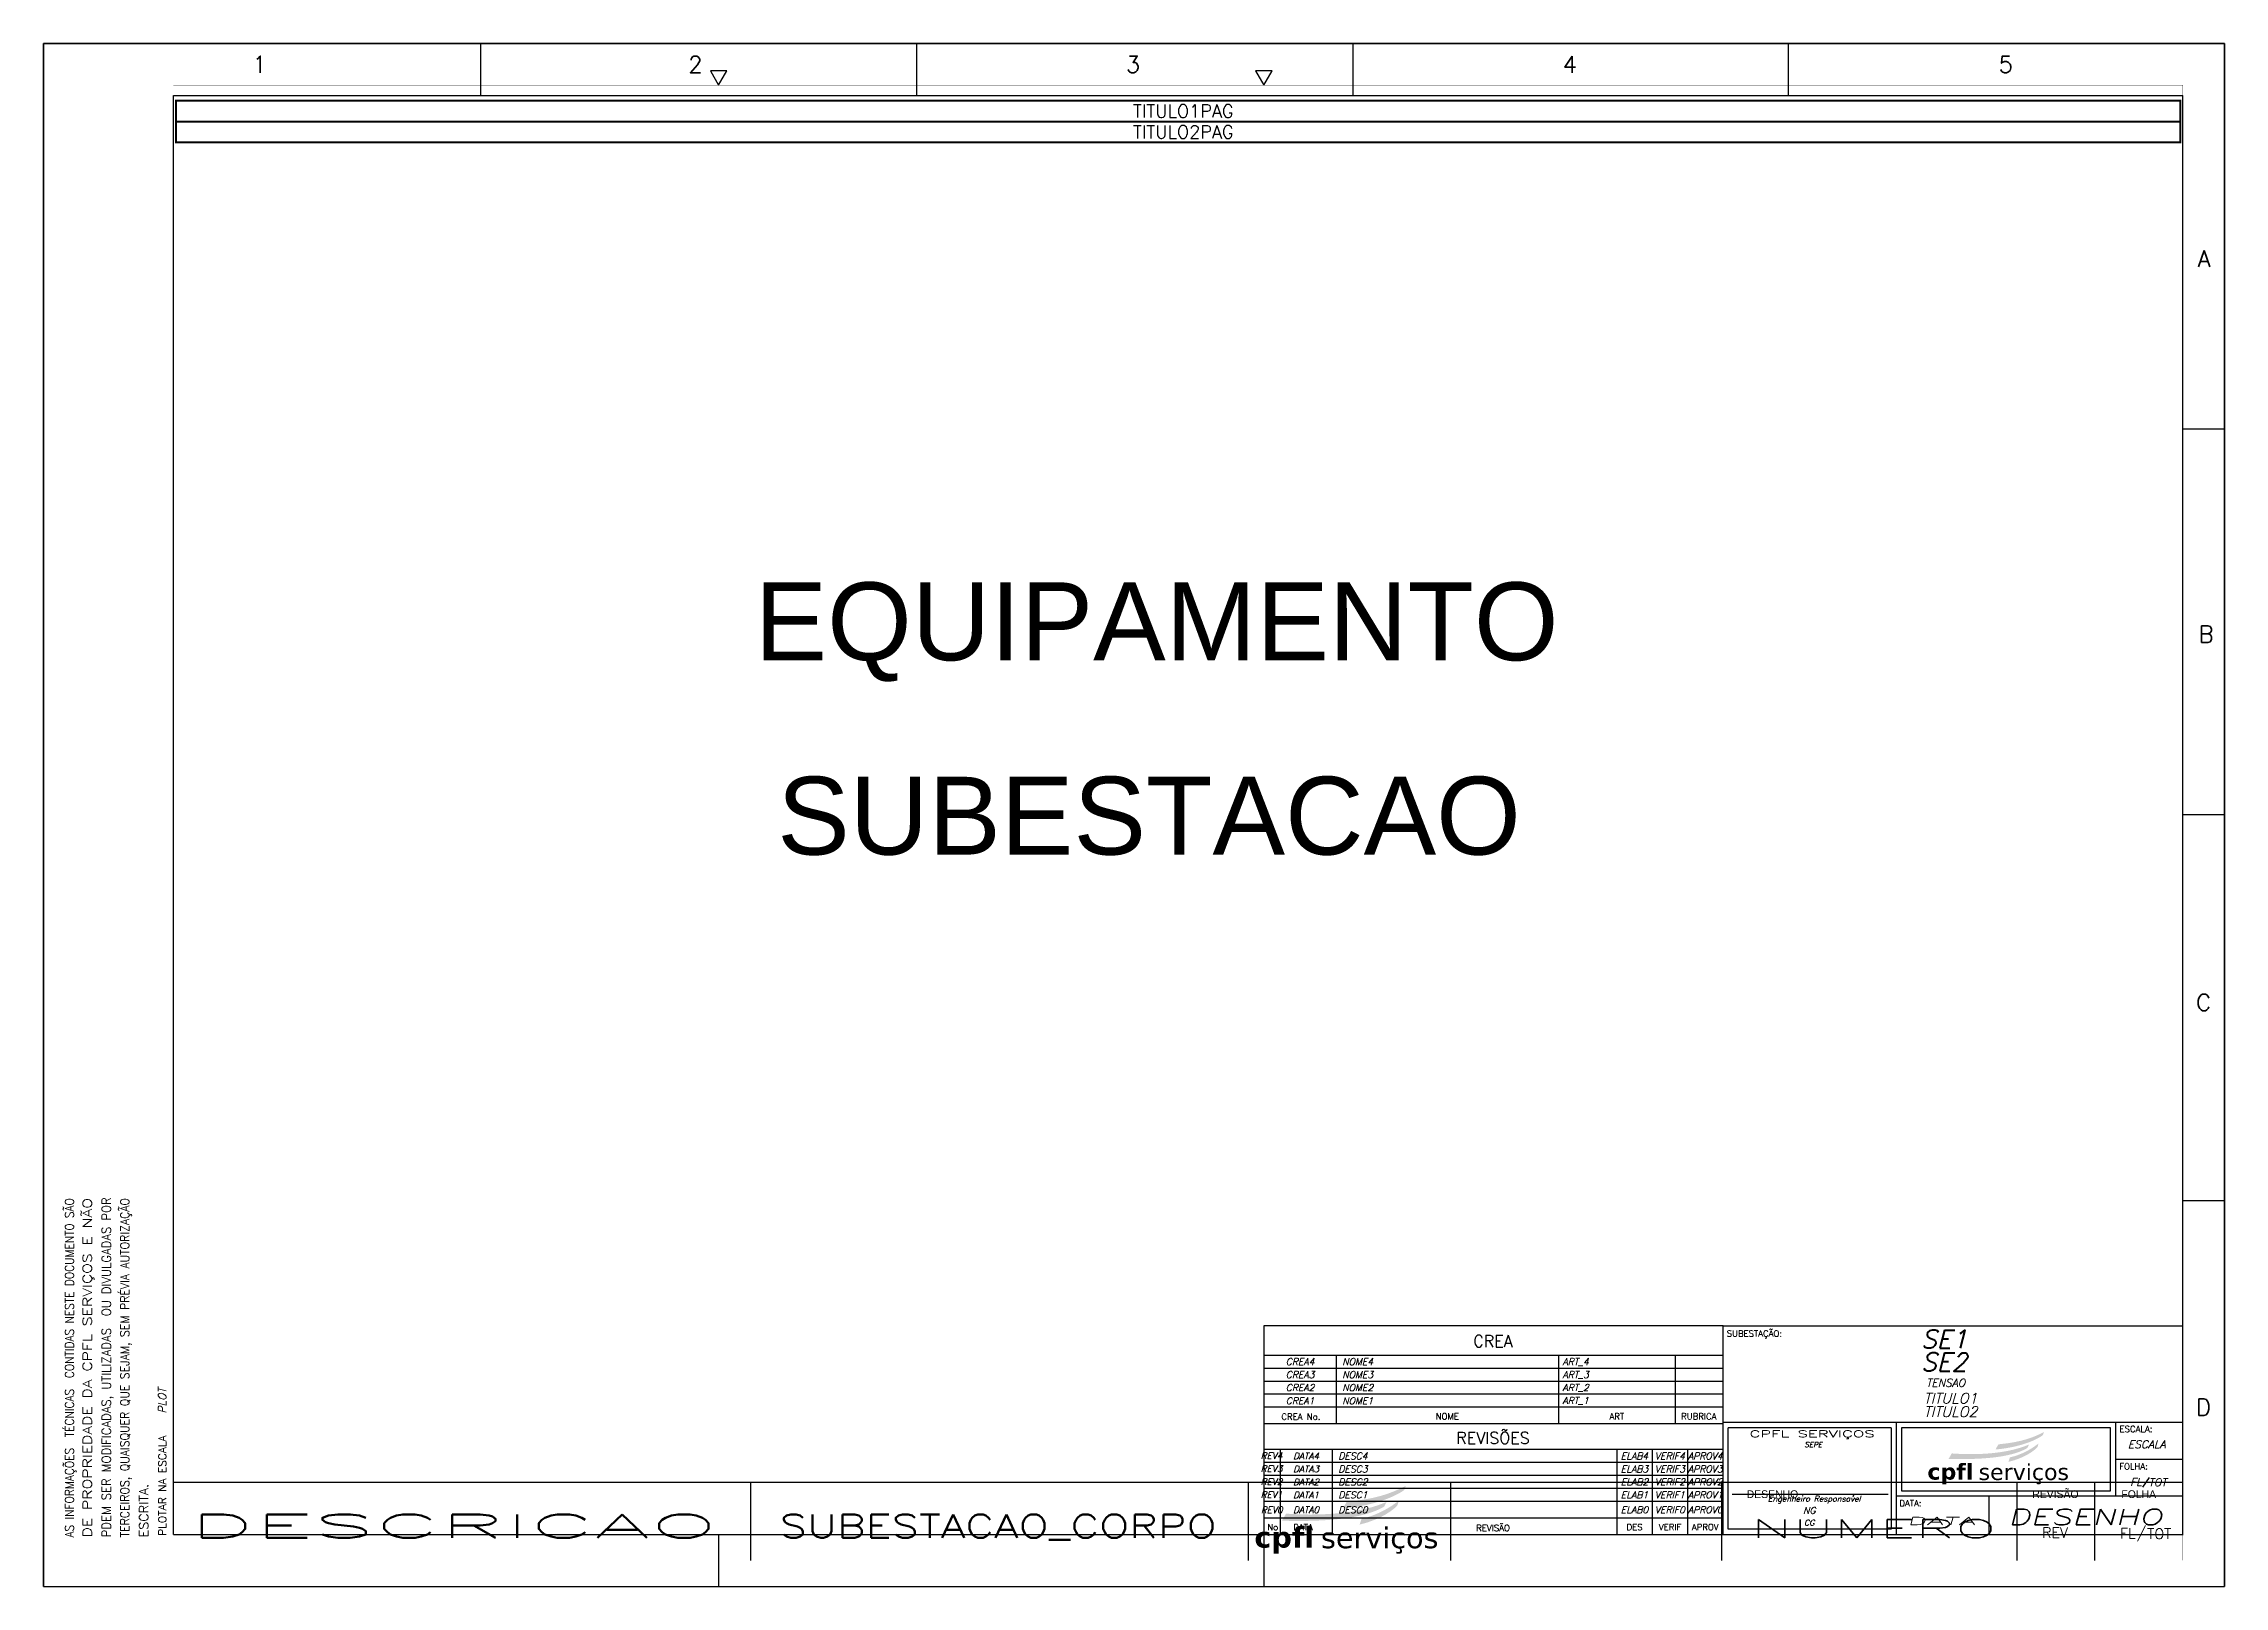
# Model space of a CAD drawing. Header units: millimetres. Extents: x 905 to 1325, y 838 to 1135.
import ezdxf
from ezdxf.enums import TextEntityAlignment as Align

# ---------------------------------------------------------------- set-up
doc = ezdxf.new("R2010")
doc.units = ezdxf.units.MM
doc.layers.add('-1', color=4, linetype='Continuous')
doc.layers.add('1', color=7, linetype='Continuous')
doc.styles.add('arial', font='arial.ttf')
doc.styles.add('ROMANS', font='romans.shx', dxfattribs={"oblique": 15})
doc.styles.add('verdana', font='verdana.ttf')
doc.styles.add('VERDANA NEGRITO', font='verdanab.ttf')

msp = doc.modelspace()

# ---------------------------------------------------------------- hatches: boundary and pattern name
at = {"layer": '-1', "true_color": 0x83b719}
h = msp.add_hatch(color=62, dxfattribs=at)
edge = h.paths.add_edge_path()
edge.add_spline(control_points=[(1156.21, 854.1), (1162.58, 854.7), (1165.23, 856), (1167.6, 857.16), (1167.6, 857.16), (1167.54, 857.01), (1167.31, 856.39), (1166.79, 855.94), (1163.03, 853.47), (1155.47, 852.8), (1155.47, 852.8), (1156.21, 854.1), (1156.21, 854.1)], knot_values=[0, 0, 0, 0, 1, 1, 1, 2, 2, 2, 3, 3, 3, 4, 4, 4, 4], degree=3, periodic=0)
at = {"layer": '-1', "true_color": 0xe32118}
h = msp.add_hatch(color=22, dxfattribs=at)
edge = h.paths.add_edge_path()
edge.add_spline(control_points=[(1144.53, 851.81), (1144.53, 851.81), (1143.73, 850.45), (1143.73, 850.45), (1156.62, 850.09), (1161.18, 851.87), (1163.41, 853.15), (1163.52, 853.33), (1163.78, 853.86), (1163.87, 854.05), (1159.35, 852.09), (1152.59, 851.25), (1144.53, 851.81)], knot_values=[0, 0, 0, 0, 1, 1, 1, 2, 2, 2, 3, 3, 3, 4, 4, 4, 4], degree=3, periodic=0)
at = {"layer": '-1', "true_color": 0xf39800}
h = msp.add_hatch(color=30, dxfattribs=at)
edge = h.paths.add_edge_path()
edge.add_spline(control_points=[(1166.27, 854.3), (1162.57, 851.41), (1159.09, 850.84), (1159.09, 850.84), (1159.09, 850.84), (1158.69, 849.69), (1158.69, 849.69), (1163.2, 850.79), (1165.31, 852.71), (1165.96, 853.36), (1166.13, 853.9), (1166.27, 854.3), (1166.27, 854.3), (1166.27, 854.3), (1166.08, 853.75), (1166.27, 854.3)], knot_values=[0, 0, 0, 0, 1, 1, 1, 2, 2, 2, 3, 3, 3, 4, 4, 4, 5, 5, 5, 5], degree=3, periodic=0)
at = {"layer": '1', "true_color": 0x83b719}
h = msp.add_hatch(color=62, dxfattribs=at)
edge = h.paths.add_edge_path()
edge.add_spline(control_points=[(1281.73, 865.15), (1286.63, 865.62), (1288.67, 866.62), (1290.49, 867.51), (1290.49, 867.51), (1290.45, 867.39), (1290.27, 866.92), (1289.87, 866.58), (1286.98, 864.67), (1281.16, 864.16), (1281.16, 864.16), (1281.73, 865.15), (1281.73, 865.15)], knot_values=[0, 0, 0, 0, 1, 1, 1, 2, 2, 2, 3, 3, 3, 4, 4, 4, 4], degree=3, periodic=0)
at = {"layer": '1', "true_color": 0xf39800}
h = msp.add_hatch(color=30, dxfattribs=at)
edge = h.paths.add_edge_path()
edge.add_spline(control_points=[(1289.46, 865.31), (1286.62, 863.09), (1283.94, 862.65), (1283.94, 862.65), (1283.94, 862.65), (1283.64, 861.77), (1283.64, 861.77), (1287.11, 862.61), (1288.73, 864.09), (1289.23, 864.59), (1289.36, 865), (1289.46, 865.31), (1289.46, 865.31), (1289.46, 865.31), (1289.32, 864.88), (1289.46, 865.31)], knot_values=[0, 0, 0, 0, 1, 1, 1, 2, 2, 2, 3, 3, 3, 4, 4, 4, 5, 5, 5, 5], degree=3, periodic=0)
at = {"layer": '1', "true_color": 0xe32118}
h = msp.add_hatch(color=22, dxfattribs=at)
edge = h.paths.add_edge_path()
edge.add_spline(control_points=[(1272.74, 863.4), (1272.74, 863.4), (1272.13, 862.35), (1272.13, 862.35), (1282.05, 862.08), (1285.55, 863.44), (1287.27, 864.43), (1287.35, 864.56), (1287.55, 864.97), (1287.62, 865.12), (1284.14, 863.61), (1278.94, 862.96), (1272.74, 863.4)], knot_values=[0, 0, 0, 0, 1, 1, 1, 2, 2, 2, 3, 3, 3, 4, 4, 4, 4], degree=3, periodic=0)

# ---------------------------------------------------------------- linework, layer by layer
at = {"layer": '-1', "color": 1}
for p, q in [((989.38, 1134.81), (989.38, 1126.81)), ((1073.38, 1134.81), (1073.38, 1126.81)), ((1157.38, 1134.81), (1157.38, 1126.81)), ((1241.24, 1134.81), (1241.24, 1126.81)), ((1325.24, 1060.56), (1317.24, 1060.56)), ((1325.24, 986.31), (1317.24, 986.31)), ((1325.24, 912.06), (1317.24, 912.06))]:
    msp.add_line(p, q, dxfattribs=at)
at = {"layer": '-1', "color": 3, "linetype": 'Continuous'}
for p, q in [((1317.24, 857.81), (930.24, 857.81)), ((1041.38, 857.81), (1041.38, 842.81)), ((1137.21, 857.81), (1137.21, 842.81)), ((1176.21, 857.81), (1176.21, 842.81)), ((1228.36, 857.81), (1228.36, 842.81)), ((1285.24, 857.81), (1285.24, 842.81)), ((1300.24, 857.81), (1300.24, 842.81))]:
    msp.add_line(p, q, dxfattribs=at)
at = {"layer": '-1', "color": 1, "linetype": 'Continuous'}
msp.add_lwpolyline([(905.24, 837.81), (1325.24, 837.81), (1325.24, 1134.81), (905.24, 1134.81)], close=True, dxfattribs=at)
at = {"layer": '-1', "color": 6, "linetype": 'Continuous', "const_width": 0.005}
msp.add_lwpolyline([(930.24, 842.81), (1317.24, 842.81), (1317.24, 1126.81), (930.24, 1126.81)], close=True, dxfattribs=at)
at = {"layer": '-1', "color": 1}
for points in [[(1035.24, 1126.81), (1036.83, 1129.56), (1033.66, 1129.56)], [(1140.24, 1126.81), (1141.83, 1129.56), (1138.66, 1129.56)]]:
    msp.add_lwpolyline(points, close=True, dxfattribs=at)
at = {"layer": '-1', "color": 7, "linetype": 'Continuous', "const_width": 0.4, "flags": 128}
msp.add_lwpolyline([(930.74, 1115.81), (930.74, 1123.81), (1316.74, 1123.81), (1316.74, 1115.81)], close=True, dxfattribs=at)
msp.add_lwpolyline([(930.74, 1119.81), (1316.74, 1119.81)], dxfattribs=at)
at = {"layer": '-1', "color": 142, "lineweight": 0, "true_color": 0x0097d1}
for points in [[(1159.15, 850.95), (1159.15, 850.95), (1159.13, 850.89), (1159.13, 850.89)], [(1159.21, 850.92), (1159.21, 850.92), (1159.15, 850.95), (1159.15, 850.95)]]:
    msp.add_open_spline(points, degree=3, dxfattribs=at)
at = {"layer": '1', "color": 1}
for p, q in [((905.24, 837.81), (905.24, 1134.81)), ((905.24, 1134.81), (1325.24, 1134.81)), ((989.38, 1134.81), (989.38, 1124.81)), ((1073.38, 1134.81), (1073.38, 1124.81)), ((1157.38, 1134.81), (1157.38, 1124.81)), ((1241.24, 1134.81), (1241.24, 1124.81)), ((1325.24, 1134.81), (1325.24, 837.81)), ((1325.24, 1060.56), (1317.24, 1060.56)), ((1325.24, 986.31), (1317.24, 986.31)), ((1325.24, 912.06), (1317.24, 912.06)), ((1228.68, 879.78), (1140.24, 879.78)), ((1228.68, 877.28), (1140.24, 877.28)), ((1228.68, 874.78), (1140.24, 874.78)), ((1228.68, 872.28), (1140.24, 872.28)), ((1261.04, 868.36), (1229.68, 868.36)), ((1229.68, 848.81), (1229.68, 868.36)), ((1261.04, 868.36), (1261.04, 848.81)), ((1303.32, 868.36), (1263.04, 868.36)), ((1263.04, 868.36), (1263.04, 856.22)), ((1303.32, 856.22), (1303.32, 868.36)), ((1228.68, 861.63), (1140.24, 861.63)), ((1228.68, 859.13), (1140.24, 859.13)), ((1228.68, 856.63), (1140.24, 856.63)), ((1228.68, 854.13), (1140.24, 854.13)), ((1230.46, 855.57), (1260.47, 855.57))]:
    msp.add_line(p, q, dxfattribs=at)
at = {"layer": '1', "color": 6}
for p, q in [((930.24, 847.81), (930.24, 1124.81)), ((930.24, 1124.81), (1317.24, 1124.81)), ((1317.24, 847.81), (1317.24, 1124.81)), ((1228.68, 887.94), (1140.24, 887.94)), ((1228.68, 887.94), (1317.24, 887.94)), ((1228.68, 847.81), (1228.68, 887.94)), ((1228.68, 882.28), (1140.24, 882.28)), ((1228.68, 869.13), (1140.24, 869.13)), ((1317.24, 869.36), (1228.68, 869.36)), ((1262.04, 869.36), (1262.04, 847.81)), ((1304.32, 855.22), (1304.32, 869.36)), ((1228.68, 864.13), (1140.24, 864.13)), ((1304.32, 862.29), (1317.24, 862.29)), ((1279.95, 847.84), (1279.95, 855.25)), ((930.24, 847.81), (1317.28, 847.81))]:
    msp.add_line(p, q, dxfattribs=at)
at = {"layer": '1', "color": 7}
msp.add_line((1309.52, 856.88), (1310.8, 858.74), dxfattribs=at)
at = {"layer": '1', "color": 3}
msp.add_line((1228.68, 850.97), (1140.24, 850.97), dxfattribs=at)
at = {"layer": '1', "color": 6}
for points in [[(1140.24, 887.94), (1140.24, 847.81)], [(1262.04, 855.22), (1317.24, 855.22)]]:
    msp.add_lwpolyline(points, dxfattribs=at)
at = {"layer": '1', "color": 1}
for points in [[(1154.17, 882.28), (1154.17, 869.13)], [(1196.99, 882.28), (1196.99, 869.11)], [(1219.49, 882.28), (1219.49, 869.11)], [(1143.42, 864.13), (1143.42, 847.81)], [(1153.42, 864.13), (1153.42, 847.81)], [(1208.21, 864.13), (1208.21, 847.81)], [(1215.03, 864.13), (1215.03, 847.81)], [(1221.85, 864.13), (1221.85, 847.81)], [(1263.04, 856.22), (1303.32, 856.22)], [(1261.04, 848.81), (1229.68, 848.81)], [(1035.24, 847.81), (1035.24, 837.81)], [(1140.24, 847.81), (1140.24, 837.81)], [(905.24, 837.81), (1325.24, 837.81)]]:
    msp.add_lwpolyline(points, dxfattribs=at)

# ---------------------------------------------------------------- texts
at = {"layer": '-1', "color": 1, "style": 'ROMANS'}
for s, p in [('1', (945.47, 1130.81)), ('2', (1029.4, 1130.81)), ('3', (1113.69, 1130.81)), ('4', (1197.83, 1130.81)), ('5', (1281.77, 1130.81))]:
    msp.add_text(s, height=3.2, dxfattribs=at).set_placement(p, align=Align.MIDDLE_LEFT)
for s, p in [('A', (1320.12, 1091.81)), ('B', (1320.29, 1019.52)), ('C', (1319.8, 948.63)), ('D', (1319.8, 870.71))]:
    msp.add_text(s, height=3.2, dxfattribs=at).set_placement(p)
at = {"layer": '-1', "color": 1, "linetype": 'Continuous'}
for s, p in [('DESENHO', (1233.24, 856.31)), ('REVISÃO', (1288.24, 856.31))]:
    msp.add_text(s, height=1.5, dxfattribs=at).set_placement(p, align=Align.TOP_LEFT)
msp.add_text('FOLHA', height=1.5, dxfattribs=at).set_placement((1308.74, 856.31), align=Align.TOP_CENTER)
at = {"layer": '-1', "color": 142, "ltscale": 0.3, "true_color": 0x0097d1}
for s, style, p in [('cpfl', 'VERDANA NEGRITO', (1138.43, 845.27)), ('serviços', 'verdana', (1151.25, 845.15))]:
    msp.add_text(s, height=4.024, dxfattribs=dict(at, style=style)).set_placement(p)
at = {"layer": '-1', "style": 'ROMANS'}
msp.add_text('/', height=2, dxfattribs=at).set_placement((1308.36, 847.17))
at = {"layer": '-1', "color": 7, "linetype": 'Continuous', "style": 'ROMANS'}
for tag, p in [('TITULO1PAG', (1124.74, 1121.81)), ('TITULO2PAG', (1124.74, 1117.81))]:
    msp.add_attdef(tag, text='', height=2.5, dxfattribs=at).set_placement(p, align=Align.MIDDLE_CENTER)
at = {"layer": '-1', "style": 'ROMANS', "flags": 4}
for tag, width, p, p2 in [('DESCRICAO', 2.82631, (933.36, 847.17), (1035.11, 847.17)), ('SUBESTACAO_CORPO', 1.208026, (1047.02, 847.17), (1131.16, 847.17))]:
    msp.add_attdef(tag, text='', height=4.5, dxfattribs=dict(at, width=width)).set_placement(p, p2, align=Align.FIT)
at = {"layer": '-1', "color": 4, "style": 'ROMANS', "width": 2.235708, "flags": 4}
msp.add_attdef('NUMERO', text='', height=3.5, dxfattribs=at).set_placement((1234.06, 847.17), (1281.38, 847.17), align=Align.FIT)
at = {"layer": '-1', "style": 'ROMANS', "flags": 4}
msp.add_attdef('REV', text='', height=2, dxfattribs=at).set_placement((1292.63, 847.17), align=Align.CENTER)
at = {"layer": '-1', "style": 'ROMANS'}
msp.add_attdef('FL', text='0001', height=2, dxfattribs=at).set_placement((1308.13, 848.02), align=Align.MIDDLE_RIGHT)
msp.add_attdef('TOT', text='0001', height=2, dxfattribs=at).set_placement((1310.38, 847.93), align=Align.MIDDLE_LEFT)
at = {"layer": '1', "color": 1, "style": 'ROMANS'}
for s, p in [('A', (1320.12, 1091.81)), ('B', (1320.29, 1019.52)), ('C', (1319.8, 948.63)), ('D', (1319.8, 870.71))]:
    msp.add_text(s, height=3.2, dxfattribs=at).set_placement(p)
at = {"layer": '1', "color": 7, "style": 'ROMANS'}
for s, width, p, p2 in [('AS INFORMAÇÕES  TÉCNICAS  CONTIDAS NESTE DOCUMENTO SÃO', 0.758884, (911.08, 847.24), (911.08, 912.57)), ('DE PROPRIEDADE DA CPFL SERVIÇOS E NÃO', 1.111485, (914.5, 847.24), (914.5, 912.57)), ('PDEM SER MODIFICADAS, UTILIZADAS  OU DIVULGADAS POR', 0.838426, (918.18, 847.24), (918.18, 912.72)), ('TERCEIROS, QUAISQUER QUE SEJAM, SEM PRÉVIA AUTORIZAÇÃO', 0.787211, (921.73, 847.24), (921.73, 912.57)), ('ESCRITA.', 0.977814, (925.38, 847.24), (925.38, 857.52))]:
    msp.add_text(s, height=1.712, rotation=90, dxfattribs=dict(at, width=width)).set_placement(p, p2, align=Align.FIT)
at = {"layer": '1', "color": 3, "style": 'ROMANS'}
for s, p in [('SUBESTAÇÃO:', (1229.4, 885.88)), ('DATA:', (1262.66, 853.22))]:
    msp.add_text(s, height=1.2, dxfattribs=at).set_placement(p)
at = {"layer": '1', "color": 6, "style": 'ROMANS'}
for s, p in [('CREA', (1184.39, 883.89)), ('REVISÕES', (1184.39, 865.26))]:
    msp.add_text(s, height=2.25, dxfattribs=at).set_placement(p, align=Align.CENTER)
at = {"layer": '1', "color": 3, "style": 'ROMANS'}
for s, p in [('CREA No.', (1147.39, 870.47)), ('NOME', (1175.58, 870.53)), ('ART', (1208.24, 870.53)), ('No', (1141.97, 849.21)), ('DATA', (1147.8, 849.21)), ('REVISÃO', (1184.39, 849.21))]:
    msp.add_text(s, height=1.2, dxfattribs=at).set_placement(p, align=Align.MIDDLE)
for s, p in [('RUBRICA', (1224.02, 869.93)), ('ESCALA:', (1308.22, 867.51)), ('FOLHA:', (1307.75, 860.3)), ('DES', (1211.65, 848.61)), ('VERIF', (1218.49, 848.61)), ('APROV', (1225.26, 848.61))]:
    msp.add_text(s, height=1.2, dxfattribs=at).set_placement(p, align=Align.CENTER)
msp.add_text('PLOTAR NA ESCALA', height=1.5, rotation=90, dxfattribs=at).set_placement((928.84, 847.56))
at = {"layer": '1', "color": 3, "style": 'ROMANS', "width": 1.658982}
msp.add_text('CPFL SERVIÇOS', height=1.25, dxfattribs=at).set_placement((1233.78, 866.54), (1257.88, 866.54), align=Align.FIT)
at = {"layer": '1', "color": 3, "style": 'ROMANS', "oblique": 15}
for s, height, p in [('SEPE', 1, (1246.06, 864.6)), ('Engenheiro Responsavel', 1.1, (1246.26, 854.13))]:
    msp.add_text(s, height=height, dxfattribs=at).set_placement(p, align=Align.CENTER)
at = {"layer": '1', "color": 142, "ltscale": 0.3, "true_color": 0x0097d1}
for s, style, p in [('cpfl', 'VERDANA NEGRITO', (1268.05, 858.36)), ('serviços', 'verdana', (1277.91, 858.28))]:
    msp.add_text(s, height=3.095, dxfattribs=dict(at, style=style)).set_placement(p)
at = {"layer": '1', "color": 3, "style": 'ROMANS', "oblique": 15}
msp.add_text("'", height=1, dxfattribs=at).set_placement((1253.34, 854.35))
at = {"layer": '1', "color": 4, "lineweight": -3, "style": 'arial'}
for tag, p in [('EQUIPAMENTO', (1119.59, 1023.59)), ('SUBESTACAO', (1118.13, 986.18))]:
    msp.add_attdef(tag, text='', height=15, dxfattribs=at).set_placement(p, align=Align.MIDDLE_CENTER)
at = {"layer": '1', "color": 6, "style": 'ROMANS', "oblique": 15}
for tag, p in [('SE1', (1271.25, 883.65)), ('SE2', (1271.25, 879.24))]:
    msp.add_attdef(tag, text='', height=3.5, dxfattribs=at).set_placement(p, align=Align.CENTER)
at = {"layer": '1', "color": 3, "style": 'ROMANS', "oblique": 15}
for tag, height, p in [('CREA4', 1.3, (1147.23, 881.07)), ('CREA3', 1.3, (1147.23, 878.57)), ('CREA2', 1.3, (1147.23, 876.07)), ('CREA1', 1.3, (1147.23, 873.53)), ('DATA4', 1.25, (1148.39, 862.91)), ('DATA3', 1.25, (1148.39, 860.41)), ('ELAB4', 1.3, (1211.63, 862.91)), ('ELAB3', 1.3, (1211.63, 860.41)), ('VERIF4', 1.3, (1218.45, 862.91)), ('VERIF3', 1.3, (1218.45, 860.41)), ('APROV4', 1.3, (1225.27, 862.91)), ('APROV3', 1.3, (1225.27, 860.41)), ('DATA2', 1.25, (1148.39, 857.91)), ('ELAB2', 1.3, (1211.63, 857.91)), ('VERIF2', 1.3, (1218.45, 857.91)), ('APROV2', 1.3, (1225.27, 857.91)), ('DATA1', 1.25, (1148.39, 855.41)), ('DATA0', 1.25, (1148.39, 852.55)), ('ELAB1', 1.3, (1211.63, 855.41)), ('ELAB0', 1.3, (1211.63, 852.55)), ('VERIF1', 1.3, (1218.45, 855.41)), ('VERIF0', 1.3, (1218.45, 852.55)), ('APROV1', 1.3, (1225.27, 855.41)), ('APROV0', 1.3, (1225.27, 852.55))]:
    msp.add_attdef(tag, text='', height=height, dxfattribs=at).set_placement(p, align=Align.MIDDLE)
for tag, p in [('NOME4', (1155.35, 881.07)), ('NOME3', (1155.35, 878.57)), ('ART_4', (1197.77, 881.07)), ('ART_3', (1197.77, 878.57)), ('NOME2', (1155.35, 876.07)), ('NOME1', (1155.35, 873.53)), ('ART_2', (1197.77, 876.07)), ('ART_1', (1197.77, 873.57)), ('DESC4', (1154.6, 862.91)), ('DESC3', (1154.6, 860.41)), ('DESC2', (1154.6, 857.91)), ('DESC1', (1154.6, 855.41)), ('DESC0', (1154.6, 852.55))]:
    msp.add_attdef(tag, text='', height=1.3, dxfattribs=at).set_placement(p, align=Align.MIDDLE_LEFT)
msp.add_attdef('PLOT', (928.83, 871.06), '1:1', height=1.5, rotation=90, dxfattribs=at)
at = {"layer": '1', "color": 4, "style": 'ROMANS', "oblique": 15}
for tag, p in [('TITULO1', (1272.49, 873.02)), ('TITULO2', (1272.49, 870.44))]:
    msp.add_attdef(tag, text='', height=2, dxfattribs=at).set_placement(p, align=Align.CENTER)
at = {"layer": '1', "color": 7, "style": 'ROMANS', "oblique": 15}
msp.add_attdef('TENSAO', text='138-xxxkV', height=1.5, dxfattribs=at).set_placement((1271.54, 876.24), align=Align.CENTER)
msp.add_attdef('ESCALA', text='1:1', height=1.5, dxfattribs=at).set_placement((1310.3, 865.15), align=Align.MIDDLE_CENTER)
at = {"layer": '1', "color": 3, "style": 'ROMANS', "oblique": 15}
for tag, p in [('REV4', (1141.74, 862.96)), ('REV3', (1141.74, 860.46)), ('REV2', (1141.74, 857.96)), ('REV1', (1141.74, 855.46)), ('REV0', (1141.77, 852.54))]:
    msp.add_attdef(tag, text='', height=1.25, dxfattribs=at).set_placement(p, align=Align.MIDDLE_CENTER)
at = {"layer": '1', "color": 7, "style": 'ROMANS', "oblique": 15}
msp.add_attdef('FL', text='0001', height=1.5, dxfattribs=at).set_placement((1309.35, 857.89), align=Align.MIDDLE_RIGHT)
msp.add_attdef('TOT', text='0001', height=1.5, dxfattribs=at).set_placement((1310.63, 857.85), align=Align.MIDDLE_LEFT)
at = {"layer": '1', "color": 3, "style": 'ROMANS', "oblique": 15}
for tag, height, p in [('NG', 1.3, (1245.3, 851.76)), ('CG', 1.1, (1245.3, 849.52))]:
    msp.add_attdef(tag, text='', height=height, dxfattribs=at).set_placement(p, align=Align.CENTER)
at = {"layer": '1', "color": 4, "style": 'ROMANS', "oblique": 15, "width": 1.59223}
msp.add_attdef('DESENHO', text='', height=3, dxfattribs=at).set_placement((1298.44, 851.16), align=Align.MIDDLE_CENTER)
at = {"layer": '1', "color": 7, "style": 'ROMANS', "oblique": 15, "width": 2.806982}
msp.add_attdef('DATA', text='', height=1.5, dxfattribs=at).set_placement((1270.69, 850.4), align=Align.MIDDLE_CENTER)

doc.saveas('drawing.dxf')
